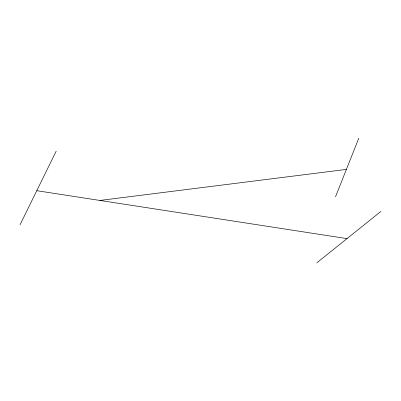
<?xml version="1.0" encoding="UTF-8"?>
<svg xmlns="http://www.w3.org/2000/svg" width="401" height="401" viewBox="0 0 401 401"><rect width="100%" height="100%" fill="white"/><g stroke="black" fill="none" stroke-linecap="round" stroke-linejoin="round"><path stroke-width="0.6" d="M335.512 196.821L358.8 138.16M20.05 224.75L56.195 151.122M316.795 262.84L380.95 211.407M99.899 200.445L346.399 169.402M36.772 190.691L347.01 238.615"/></g></svg>
